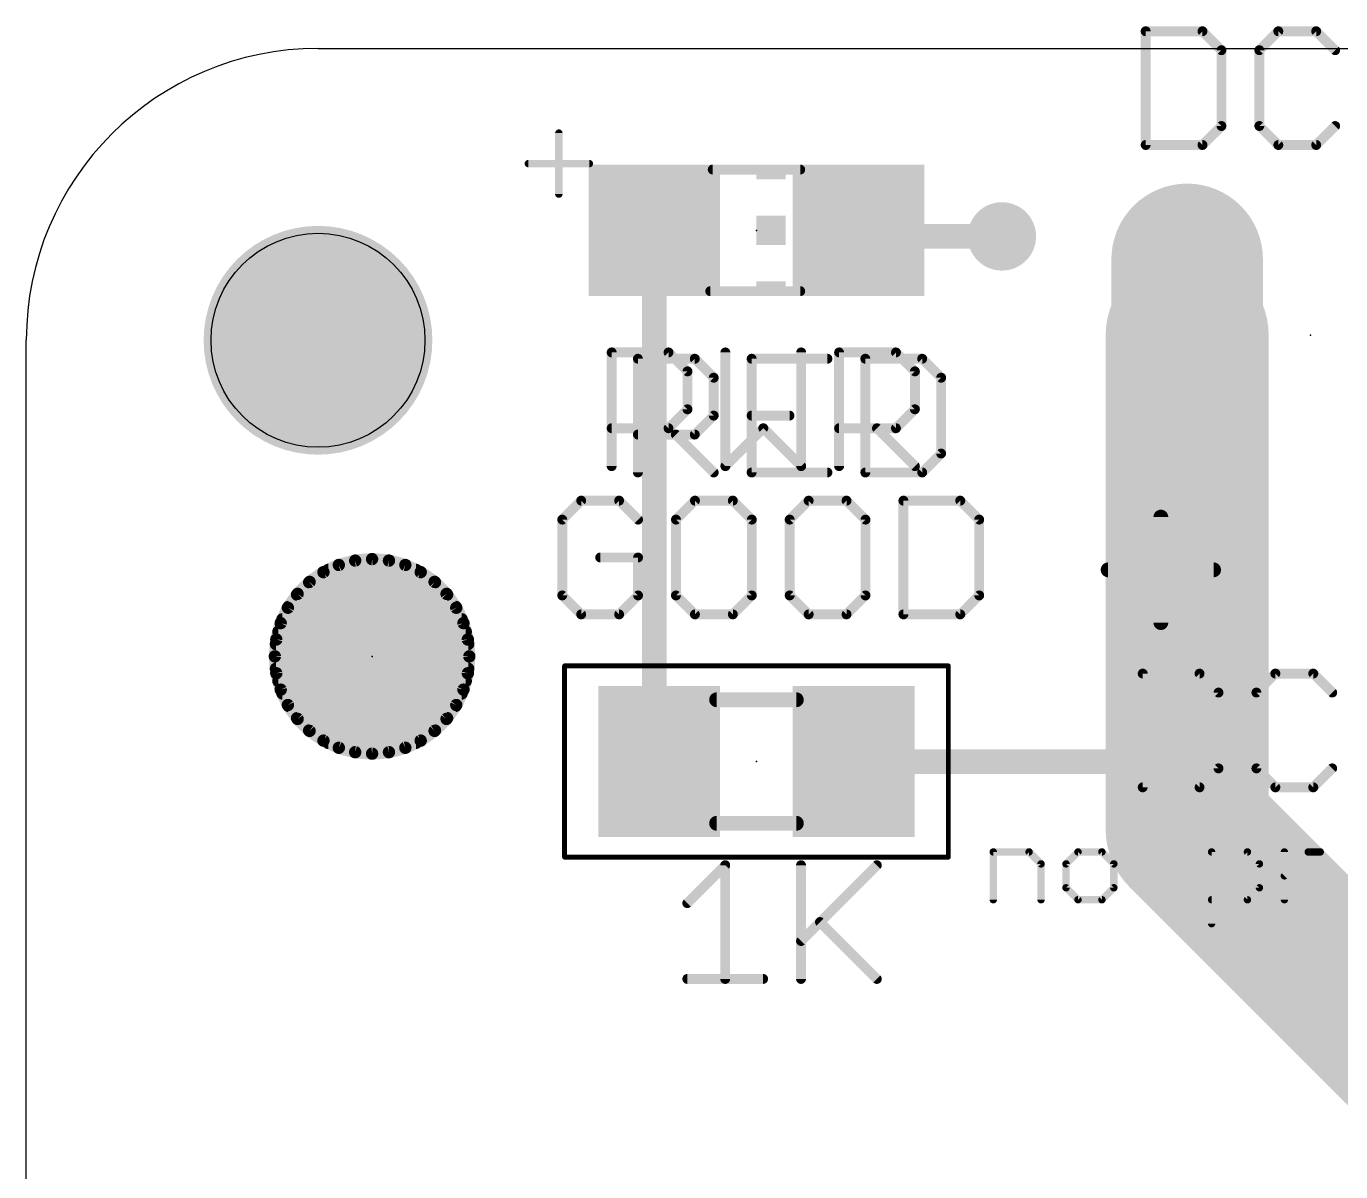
# Model space of a CAD drawing. Extents: x 0 to 46.4, y -16.3 to 38.5.
# Drawn here: x 0 to 13.52, y 26.45 to 38.23 of the extents above; entities that cross this region are included whole.
import ezdxf

# ---------------------------------------------------------------- set-up
doc = ezdxf.new("R2010")
doc.units = 0
for name, color, linetype in [('1', 12, 'CONTINUOUS'), ('17', 110, 'CONTINUOUS'), ('18', 110, 'CONTINUOUS'), ('20', 53, 'CONTINUOUS'), ('21', 40, 'CONTINUOUS'), ('23', 53, 'CONTINUOUS'), ('27', 253, 'CONTINUOUS'), ('29', 253, 'CONTINUOUS'), ('39', 12, 'CONTINUOUS'), ('41', 12, 'CONTINUOUS'), ('51', 253, 'CONTINUOUS')]:
    doc.layers.add(name, color=color, linetype=linetype)

# ---------------------------------------------------------------- blocks, each defined once
blk = doc.blocks.new('RECT')
blk.add_solid([(-0.5, -0.5), (0.5, -0.5), (-0.5, 0.5), (0.5, 0.5)])
blk = doc.blocks.new('LONGP100')
at = {"const_width": 1}
blk.add_lwpolyline([(-0.5, 0), (0.5, 0)], dxfattribs=at)
at = {"const_width": 0.5}
for points in [[(-0.5, 0.25, 1), (-0.5, -0.25)], [(0.5, -0.25, 1), (0.5, 0.25)]]:
    blk.add_lwpolyline(points, format="xyb", dxfattribs=at)
blk = doc.blocks.new('ROUNDP')
at = {"const_width": 0.5}
blk.add_lwpolyline([(0, -0.25, 1), (0, 0.25, 1), (0, -0.25)], format="xyb", dxfattribs=at)
blk = doc.blocks.new('PIE')
at = {"const_width": 0.5}
blk.add_lwpolyline([(0, -0.25, 1), (0, 0.25, 1), (0, -0.25)], format="xyb", dxfattribs=at)
blk = doc.blocks.new('ROUNDV')
at = {"const_width": 0.5}
blk.add_lwpolyline([(0, -0.25, 1), (0, 0.25, 1), (0, -0.25)], format="xyb", dxfattribs=at)

msp = doc.modelspace()

# ---------------------------------------------------------------- linework, layer by layer
at = {"layer": '1'}
for points, const_width in [([(6.459, 30.719), (6.459, 36.13)], 0.254), ([(8.621, 36.068), (8.559, 36.13)], 0.254), ([(10.033, 36.068), (8.621, 36.068)], 0.254), ([(11.938, 30.353), (11.938, 35.052)], 1.6764), ([(11.938, 29.972), (11.938, 30.353)], 1.6764), ([(6.509, 30.669), (6.459, 30.719)], 0.254), ([(11.619, 30.669), (8.509, 30.669)], 0.254), ([(16.8275, 25.0825), (11.938, 29.972)], 1.6764), ([(11.938, 30.353), (11.619, 30.669)], 0.254)]:
    msp.add_lwpolyline(points, dxfattribs=dict(at, const_width=const_width))
for points, const_width in [([(6.5225, 36.13, 1), (6.3955, 36.13)], 0.127), ([(8.6039, 36.1749, 1), (8.5141, 36.0851)], 0.127), ([(8.621, 36.1315, 1), (8.621, 36.0045)], 0.127), ([(8.5761, 36.0231, 1), (8.6659, 36.1129)], 0.127), ([(10.033, 36.0045, 1), (10.033, 36.1315)], 0.127), ([(12.3571, 35.052, 1), (11.5189, 35.052)], 0.8382), ([(12.3571, 30.353, 1), (11.5189, 30.353)], 0.8382), ([(6.5039, 30.7639, 1), (6.4141, 30.6741)], 0.127), ([(6.3955, 30.719, 1), (6.5225, 30.719)], 0.127), ([(6.4641, 30.6241, 1), (6.5539, 30.7139)], 0.127), ([(8.509, 30.7325, 1), (8.509, 30.6055)], 0.127), ([(11.5189, 30.353, 1), (12.3571, 30.353)], 0.8382), ([(12.2343, 30.2683, 1), (11.6417, 29.6757)], 0.8382), ([(11.6637, 30.7141, 1), (11.5743, 30.6239)], 0.127), ([(11.619, 30.6055, 1), (11.619, 30.7325)], 0.127), ([(11.8933, 30.3079, 1), (11.9827, 30.3981)], 0.127), ([(11.5189, 29.972, 1), (12.3571, 29.972)], 0.8382)]:
    msp.add_lwpolyline(points, format="xyb", dxfattribs=dict(at, const_width=const_width))
at = {"layer": '20'}
for p, q in [((3, 38), (42, 38)), ((0, 3), (0, 35))]:
    msp.add_line(p, q, dxfattribs=at)
msp.add_circle((3, 35), 1.1, dxfattribs=at)
msp.add_arc((3, 35), 3, 90, 180, dxfattribs=at)
at = {"layer": '21'}
for points, const_width in [([(5.4766, 36.5026), (5.4766, 37.1297)], 0.0762), ([(5.1631, 36.8161), (5.7901, 36.8161)], 0.0762), ([(6.0198, 33.7058), (6.0198, 34.8752)], 0.1016), ([(6.0198, 34.8752), (6.6045, 34.8752)], 0.1016), ([(6.6045, 34.8752), (6.7994, 34.6803)], 0.1016), ([(7.1892, 34.8752), (7.1892, 33.7058)], 0.1016), ([(7.9688, 33.7058), (7.9688, 34.8752)], 0.1016), ([(8.3586, 33.7058), (8.3586, 34.8752)], 0.1016), ([(8.3586, 34.8752), (8.9433, 34.8752)], 0.1016), ([(8.9433, 34.8752), (9.1382, 34.6803)], 0.1016), ([(6.7994, 34.6803), (6.7994, 34.2905)], 0.1016), ([(9.1382, 34.6803), (9.1382, 34.2905)], 0.1016), ([(6.7994, 34.2905), (6.6045, 34.0956)], 0.1016), ([(9.1382, 34.2905), (8.9433, 34.0956)], 0.1016), ([(6.6045, 34.0956), (6.0198, 34.0956)], 0.1016), ([(7.1892, 33.7058), (7.579, 34.0956)], 0.1016), ([(7.579, 34.0956), (7.9688, 33.7058)], 0.1016), ([(8.9433, 34.0956), (8.3586, 34.0956)], 0.1016), ([(8.7484, 34.0956), (9.1382, 33.7058)], 0.1016), ([(5.7067, 33.3512), (5.5118, 33.1563)], 0.1016), ([(6.0965, 33.3512), (5.7067, 33.3512)], 0.1016), ([(6.2914, 33.1563), (6.0965, 33.3512)], 0.1016), ([(6.8761, 33.3512), (6.6812, 33.1563)], 0.1016), ([(7.2659, 33.3512), (6.8761, 33.3512)], 0.1016), ([(7.4608, 33.1563), (7.2659, 33.3512)], 0.1016), ([(8.0455, 33.3512), (7.8506, 33.1563)], 0.1016), ([(8.4353, 33.3512), (8.0455, 33.3512)], 0.1016), ([(8.6302, 33.1563), (8.4353, 33.3512)], 0.1016), ([(9.02, 33.3512), (9.02, 32.1818)], 0.1016), ([(9.6047, 33.3512), (9.02, 33.3512)], 0.1016), ([(9.7996, 33.1563), (9.6047, 33.3512)], 0.1016), ([(11.6675, 33.182), (11.6675, 32.0974)], 0.1524), ([(5.5118, 33.1563), (5.5118, 32.3767)], 0.1016), ([(6.6812, 33.1563), (6.6812, 32.3767)], 0.1016), ([(7.4608, 32.3767), (7.4608, 33.1563)], 0.1016), ([(7.8506, 33.1563), (7.8506, 32.3767)], 0.1016), ([(8.6302, 32.3767), (8.6302, 33.1563)], 0.1016), ([(9.7996, 32.3767), (9.7996, 33.1563)], 0.1016), ([(6.2914, 32.7665), (5.9016, 32.7665)], 0.1016), ([(6.2914, 32.3767), (6.2914, 32.7665)], 0.1016), ([(11.1252, 32.6397), (12.2099, 32.6397)], 0.1524), ([(5.5118, 32.3767), (5.7067, 32.1818)], 0.1016), ([(6.0965, 32.1818), (6.2914, 32.3767)], 0.1016), ([(6.6812, 32.3767), (6.8761, 32.1818)], 0.1016), ([(7.2659, 32.1818), (7.4608, 32.3767)], 0.1016), ([(7.8506, 32.3767), (8.0455, 32.1818)], 0.1016), ([(8.4353, 32.1818), (8.6302, 32.3767)], 0.1016), ([(9.6047, 32.1818), (9.7996, 32.3767)], 0.1016), ([(5.7067, 32.1818), (6.0965, 32.1818)], 0.1016), ([(6.8761, 32.1818), (7.2659, 32.1818)], 0.1016), ([(8.0455, 32.1818), (8.4353, 32.1818)], 0.1016), ([(9.02, 32.1818), (9.6047, 32.1818)], 0.1016), ([(11.4808, 31.5732), (11.4808, 30.4038)], 0.1016), ([(12.0655, 31.5732), (11.4808, 31.5732)], 0.1016), ([(12.2604, 31.3783), (12.0655, 31.5732)], 0.1016), ([(12.8451, 31.5732), (12.6502, 31.3783)], 0.1016), ([(13.2349, 31.5732), (12.8451, 31.5732)], 0.1016), ([(13.4298, 31.3783), (13.2349, 31.5732)], 0.1016), ([(12.2604, 30.5987), (12.2604, 31.3783)], 0.1016), ([(12.6502, 31.3783), (12.6502, 30.5987)], 0.1016), ([(12.0655, 30.4038), (12.2604, 30.5987)], 0.1016), ([(12.6502, 30.5987), (12.8451, 30.4038)], 0.1016), ([(13.2349, 30.4038), (13.4298, 30.5987)], 0.1016), ([(11.4808, 30.4038), (12.0655, 30.4038)], 0.1016), ([(12.8451, 30.4038), (13.2349, 30.4038)], 0.1016), ([(9.9441, 29.2481), (9.9441, 29.7396)], 0.0762), ([(9.9441, 29.7396), (10.3127, 29.7396)], 0.0762), ([(10.3127, 29.7396), (10.4356, 29.6167)], 0.0762), ([(10.8154, 29.7396), (10.6925, 29.6167)], 0.0762), ([(11.0611, 29.7396), (10.8154, 29.7396)], 0.0762), ([(11.184, 29.6167), (11.0611, 29.7396)], 0.0762), ([(12.1893, 29.0024), (12.1893, 29.7396)], 0.0762), ([(12.1893, 29.7396), (12.558, 29.7396)], 0.0762), ([(12.558, 29.7396), (12.6808, 29.6167)], 0.0762), ([(12.9378, 29.2481), (12.9378, 29.7396)], 0.0762), ([(12.9378, 29.4938), (13.1835, 29.7396)], 0.0762), ([(13.1835, 29.7396), (13.3064, 29.7396)], 0.0762), ([(10.4356, 29.6167), (10.4356, 29.2481)], 0.0762), ([(10.6925, 29.6167), (10.6925, 29.371)], 0.0762), ([(11.184, 29.371), (11.184, 29.6167)], 0.0762), ([(12.6808, 29.6167), (12.6808, 29.371)], 0.0762), ([(10.6925, 29.371), (10.8154, 29.2481)], 0.0762), ([(11.0611, 29.2481), (11.184, 29.371)], 0.0762), ([(12.6808, 29.371), (12.558, 29.2481)], 0.0762), ([(10.8154, 29.2481), (11.0611, 29.2481)], 0.0762), ([(12.558, 29.2481), (12.1893, 29.2481)], 0.0762)]:
    msp.add_lwpolyline(points, dxfattribs=dict(at, const_width=const_width))
for points, const_width in [([(5.4957, 37.1297, 1), (5.4576, 37.1297)], 0.0381), ([(5.1631, 36.8352, 1), (5.1631, 36.7971)], 0.0381), ([(5.7901, 36.7971, 1), (5.7901, 36.8352)], 0.0381), ([(5.4576, 36.5026, 1), (5.4957, 36.5026)], 0.0381), ([(6.0452, 34.8752, 1), (5.9944, 34.8752)], 0.0508), ([(6.0198, 34.9006, 1), (6.0198, 34.8498)], 0.0508), ([(6.6225, 34.8932, 1), (6.5865, 34.8572)], 0.0508), ([(6.6045, 34.8498, 1), (6.6045, 34.9006)], 0.0508), ([(7.2146, 34.8752, 1), (7.1638, 34.8752)], 0.0508), ([(7.9942, 34.8752, 1), (7.9434, 34.8752)], 0.0508), ([(8.384, 34.8752, 1), (8.3332, 34.8752)], 0.0508), ([(8.3586, 34.9006, 1), (8.3586, 34.8498)], 0.0508), ([(8.9613, 34.8932, 1), (8.9253, 34.8572)], 0.0508), ([(8.9433, 34.8498, 1), (8.9433, 34.9006)], 0.0508), ([(6.8248, 34.6803, 1), (6.774, 34.6803)], 0.0508), ([(6.7814, 34.6623, 1), (6.8174, 34.6983)], 0.0508), ([(9.1636, 34.6803, 1), (9.1128, 34.6803)], 0.0508), ([(9.1202, 34.6623, 1), (9.1562, 34.6983)], 0.0508), ([(6.8174, 34.2725, 1), (6.7814, 34.3085)], 0.0508), ([(9.1562, 34.2725, 1), (9.1202, 34.3085)], 0.0508), ([(6.774, 34.2905, 1), (6.8248, 34.2905)], 0.0508), ([(9.1128, 34.2905, 1), (9.1636, 34.2905)], 0.0508), ([(6.0198, 34.121, 1), (6.0198, 34.0702)], 0.0508), ([(6.5865, 34.1136, 1), (6.6225, 34.0776)], 0.0508), ([(6.6045, 34.0702, 1), (6.6045, 34.121)], 0.0508), ([(7.597, 34.1136, 1), (7.561, 34.0776)], 0.0508), ([(7.597, 34.0776, 1), (7.561, 34.1136)], 0.0508), ([(8.3586, 34.121, 1), (8.3586, 34.0702)], 0.0508), ([(8.7664, 34.1136, 1), (8.7304, 34.0776)], 0.0508), ([(8.9253, 34.1136, 1), (8.9613, 34.0776)], 0.0508), ([(8.9433, 34.0702, 1), (8.9433, 34.121)], 0.0508), ([(5.9944, 33.7058, 1), (6.0452, 33.7058)], 0.0508), ([(7.1712, 33.7238, 1), (7.2072, 33.6878)], 0.0508), ([(7.1638, 33.7058, 1), (7.2146, 33.7058)], 0.0508), ([(7.9434, 33.7058, 1), (7.9942, 33.7058)], 0.0508), ([(7.9508, 33.6878, 1), (7.9868, 33.7238)], 0.0508), ([(8.3332, 33.7058, 1), (8.384, 33.7058)], 0.0508), ([(9.1202, 33.6878, 1), (9.1562, 33.7238)], 0.0508), ([(5.7067, 33.3766, 1), (5.7067, 33.3258)], 0.0508), ([(5.7247, 33.3332, 1), (5.6887, 33.3692)], 0.0508), ([(6.1145, 33.3692, 1), (6.0785, 33.3332)], 0.0508), ([(6.0965, 33.3258, 1), (6.0965, 33.3766)], 0.0508), ([(6.8761, 33.3766, 1), (6.8761, 33.3258)], 0.0508), ([(6.8941, 33.3332, 1), (6.8581, 33.3692)], 0.0508), ([(7.2839, 33.3692, 1), (7.2479, 33.3332)], 0.0508), ([(7.2659, 33.3258, 1), (7.2659, 33.3766)], 0.0508), ([(8.0455, 33.3766, 1), (8.0455, 33.3258)], 0.0508), ([(8.0635, 33.3332, 1), (8.0275, 33.3692)], 0.0508), ([(8.4533, 33.3692, 1), (8.4173, 33.3332)], 0.0508), ([(8.4353, 33.3258, 1), (8.4353, 33.3766)], 0.0508), ([(9.0454, 33.3512, 1), (8.9946, 33.3512)], 0.0508), ([(9.02, 33.3766, 1), (9.02, 33.3258)], 0.0508), ([(9.6226, 33.3692, 1), (9.5867, 33.3332)], 0.0508), ([(9.6047, 33.3258, 1), (9.6047, 33.3766)], 0.0508), ([(11.7056, 33.182, 1), (11.6294, 33.182)], 0.0762), ([(5.4938, 33.1743, 1), (5.5298, 33.1383)], 0.0508), ([(5.5372, 33.1563, 1), (5.4864, 33.1563)], 0.0508), ([(6.2734, 33.1383, 1), (6.3094, 33.1743)], 0.0508), ([(6.6632, 33.1743, 1), (6.6992, 33.1383)], 0.0508), ([(6.7066, 33.1563, 1), (6.6558, 33.1563)], 0.0508), ([(7.4862, 33.1563, 1), (7.4354, 33.1563)], 0.0508), ([(7.4428, 33.1383, 1), (7.4788, 33.1743)], 0.0508), ([(7.8326, 33.1743, 1), (7.8686, 33.1383)], 0.0508), ([(7.876, 33.1563, 1), (7.8252, 33.1563)], 0.0508), ([(8.6556, 33.1563, 1), (8.6048, 33.1563)], 0.0508), ([(8.6122, 33.1383, 1), (8.6482, 33.1743)], 0.0508), ([(9.825, 33.1563, 1), (9.7742, 33.1563)], 0.0508), ([(9.7816, 33.1383, 1), (9.8175, 33.1743)], 0.0508), ([(5.9016, 32.7919, 1), (5.9016, 32.7411)], 0.0508), ([(6.3168, 32.7665, 1), (6.266, 32.7665)], 0.0508), ([(6.2914, 32.7411, 1), (6.2914, 32.7919)], 0.0508), ([(11.1252, 32.6778, 1), (11.1252, 32.6016)], 0.0762), ([(12.2099, 32.6016, 1), (12.2099, 32.6778)], 0.0762), ([(5.5298, 32.3947, 1), (5.4938, 32.3587)], 0.0508), ([(5.4864, 32.3767, 1), (5.5372, 32.3767)], 0.0508), ([(6.266, 32.3767, 1), (6.3168, 32.3767)], 0.0508), ([(6.3094, 32.3587, 1), (6.2734, 32.3947)], 0.0508), ([(6.6992, 32.3947, 1), (6.6632, 32.3587)], 0.0508), ([(6.6558, 32.3767, 1), (6.7066, 32.3767)], 0.0508), ([(7.4354, 32.3767, 1), (7.4862, 32.3767)], 0.0508), ([(7.4788, 32.3587, 1), (7.4428, 32.3947)], 0.0508), ([(7.8686, 32.3947, 1), (7.8326, 32.3587)], 0.0508), ([(7.8252, 32.3767, 1), (7.876, 32.3767)], 0.0508), ([(8.6048, 32.3767, 1), (8.6556, 32.3767)], 0.0508), ([(8.6482, 32.3587, 1), (8.6122, 32.3947)], 0.0508), ([(9.7742, 32.3767, 1), (9.825, 32.3767)], 0.0508), ([(9.8175, 32.3587, 1), (9.7816, 32.3947)], 0.0508), ([(5.7067, 32.2072, 1), (5.7067, 32.1564)], 0.0508), ([(5.6887, 32.1638, 1), (5.7247, 32.1998)], 0.0508), ([(6.0785, 32.1998, 1), (6.1145, 32.1638)], 0.0508), ([(6.0965, 32.1564, 1), (6.0965, 32.2072)], 0.0508), ([(6.8761, 32.2072, 1), (6.8761, 32.1564)], 0.0508), ([(6.8581, 32.1638, 1), (6.8941, 32.1998)], 0.0508), ([(7.2479, 32.1998, 1), (7.2839, 32.1638)], 0.0508), ([(7.2659, 32.1564, 1), (7.2659, 32.2072)], 0.0508), ([(8.0455, 32.2072, 1), (8.0455, 32.1564)], 0.0508), ([(8.0275, 32.1638, 1), (8.0635, 32.1998)], 0.0508), ([(8.4173, 32.1998, 1), (8.4533, 32.1638)], 0.0508), ([(8.4353, 32.1564, 1), (8.4353, 32.2072)], 0.0508), ([(9.02, 32.2072, 1), (9.02, 32.1564)], 0.0508), ([(8.9946, 32.1818, 1), (9.0454, 32.1818)], 0.0508), ([(9.5867, 32.1998, 1), (9.6226, 32.1638)], 0.0508), ([(9.6047, 32.1564, 1), (9.6047, 32.2072)], 0.0508), ([(11.6294, 32.0974, 1), (11.7056, 32.0974)], 0.0762), ([(11.5062, 31.5732, 1), (11.4554, 31.5732)], 0.0508), ([(11.4808, 31.5986, 1), (11.4808, 31.5478)], 0.0508), ([(12.0835, 31.5912, 1), (12.0475, 31.5552)], 0.0508), ([(12.0655, 31.5478, 1), (12.0655, 31.5986)], 0.0508), ([(12.8451, 31.5986, 1), (12.8451, 31.5478)], 0.0508), ([(12.8631, 31.5552, 1), (12.8271, 31.5912)], 0.0508), ([(13.2529, 31.5912, 1), (13.2169, 31.5552)], 0.0508), ([(13.2349, 31.5478, 1), (13.2349, 31.5986)], 0.0508), ([(12.2858, 31.3783, 1), (12.235, 31.3783)], 0.0508), ([(12.2424, 31.3603, 1), (12.2784, 31.3963)], 0.0508), ([(12.6322, 31.3963, 1), (12.6682, 31.3603)], 0.0508), ([(12.6756, 31.3783, 1), (12.6248, 31.3783)], 0.0508), ([(13.4118, 31.3603, 1), (13.4478, 31.3963)], 0.0508), ([(12.235, 30.5987, 1), (12.2858, 30.5987)], 0.0508), ([(12.2784, 30.5807, 1), (12.2424, 30.6167)], 0.0508), ([(12.6682, 30.6167, 1), (12.6322, 30.5807)], 0.0508), ([(12.6248, 30.5987, 1), (12.6756, 30.5987)], 0.0508), ([(13.4478, 30.5807, 1), (13.4118, 30.6167)], 0.0508), ([(11.4808, 30.4292, 1), (11.4808, 30.3784)], 0.0508), ([(11.4554, 30.4038, 1), (11.5062, 30.4038)], 0.0508), ([(12.0475, 30.4218, 1), (12.0835, 30.3858)], 0.0508), ([(12.0655, 30.3784, 1), (12.0655, 30.4292)], 0.0508), ([(12.8451, 30.4292, 1), (12.8451, 30.3784)], 0.0508), ([(12.8271, 30.3858, 1), (12.8631, 30.4218)], 0.0508), ([(13.2169, 30.4218, 1), (13.2529, 30.3858)], 0.0508), ([(13.2349, 30.3784, 1), (13.2349, 30.4292)], 0.0508), ([(9.9441, 29.7586, 1), (9.9441, 29.7205)], 0.0381), ([(9.9632, 29.7396, 1), (9.9251, 29.7396)], 0.0381), ([(10.3262, 29.7531, 1), (10.2992, 29.7261)], 0.0381), ([(10.3127, 29.7205, 1), (10.3127, 29.7586)], 0.0381), ([(10.8154, 29.7586, 1), (10.8154, 29.7205)], 0.0381), ([(10.8289, 29.7261, 1), (10.8019, 29.7531)], 0.0381), ([(11.0746, 29.7531, 1), (11.0477, 29.7261)], 0.0381), ([(11.0611, 29.7205, 1), (11.0611, 29.7586)], 0.0381), ([(12.2084, 29.7396, 1), (12.1703, 29.7396)], 0.0381), ([(12.1893, 29.7586, 1), (12.1893, 29.7205)], 0.0381), ([(12.5714, 29.7531, 1), (12.5445, 29.7261)], 0.0381), ([(12.558, 29.7205, 1), (12.558, 29.7586)], 0.0381), ([(12.9568, 29.7396, 1), (12.9187, 29.7396)], 0.0381), ([(13.1835, 29.7586, 1), (13.1835, 29.7205)], 0.0381), ([(13.197, 29.7261, 1), (13.17, 29.7531)], 0.0381), ([(13.3064, 29.7205, 1), (13.3064, 29.7586)], 0.0381), ([(10.4546, 29.6167, 1), (10.4165, 29.6167)], 0.0381), ([(10.4221, 29.6032, 1), (10.4491, 29.6302)], 0.0381), ([(10.679, 29.6302, 1), (10.706, 29.6032)], 0.0381), ([(10.7116, 29.6167, 1), (10.6735, 29.6167)], 0.0381), ([(11.2031, 29.6167, 1), (11.165, 29.6167)], 0.0381), ([(11.1705, 29.6032, 1), (11.1975, 29.6302)], 0.0381), ([(12.6999, 29.6167, 1), (12.6618, 29.6167)], 0.0381), ([(12.6674, 29.6032, 1), (12.6943, 29.6302)], 0.0381), ([(12.9243, 29.5073, 1), (12.9512, 29.4804)], 0.0381), ([(10.706, 29.3844, 1), (10.679, 29.3575)], 0.0381), ([(10.6735, 29.371, 1), (10.7116, 29.371)], 0.0381), ([(11.165, 29.371, 1), (11.2031, 29.371)], 0.0381), ([(11.1975, 29.3575, 1), (11.1705, 29.3844)], 0.0381), ([(12.6618, 29.371, 1), (12.6999, 29.371)], 0.0381), ([(12.6943, 29.3575, 1), (12.6674, 29.3844)], 0.0381), ([(9.9251, 29.2481, 1), (9.9632, 29.2481)], 0.0381), ([(10.4165, 29.2481, 1), (10.4546, 29.2481)], 0.0381), ([(10.8154, 29.2672, 1), (10.8154, 29.2291)], 0.0381), ([(10.8019, 29.2346, 1), (10.8289, 29.2616)], 0.0381), ([(11.0477, 29.2616, 1), (11.0746, 29.2346)], 0.0381), ([(11.0611, 29.2291, 1), (11.0611, 29.2672)], 0.0381), ([(12.1893, 29.2672, 1), (12.1893, 29.2291)], 0.0381), ([(12.5445, 29.2616, 1), (12.5714, 29.2346)], 0.0381), ([(12.558, 29.2291, 1), (12.558, 29.2672)], 0.0381), ([(12.9187, 29.2481, 1), (12.9568, 29.2481)], 0.0381), ([(12.1703, 29.0024, 1), (12.2084, 29.0024)], 0.0381)]:
    msp.add_lwpolyline(points, format="xyb", dxfattribs=dict(at, const_width=const_width))
at = {"layer": '23'}
for p in [(7.509, 36.13), (13.208, 35.052), (3.556, 31.75), (7.509, 30.669)]:
    msp.add_point(p, dxfattribs=at)
at = {"layer": '27', "const_width": 0.1016}
for points in [[(11.511, 38.1772), (11.511, 37.0078)], [(12.0957, 38.1772), (11.511, 38.1772)], [(12.2906, 37.9823), (12.0957, 38.1772)], [(12.8753, 38.1772), (12.6804, 37.9823)], [(13.2651, 38.1772), (12.8753, 38.1772)], [(13.46, 37.9823), (13.2651, 38.1772)], [(12.2906, 37.2027), (12.2906, 37.9823)], [(12.6804, 37.9823), (12.6804, 37.2027)], [(12.0957, 37.0078), (12.2906, 37.2027)], [(12.6804, 37.2027), (12.8753, 37.0078)], [(13.2651, 37.0078), (13.46, 37.2027)], [(11.511, 37.0078), (12.0957, 37.0078)], [(12.8753, 37.0078), (13.2651, 37.0078)], [(6.2898, 33.6408), (6.2898, 34.8102)], [(6.2898, 34.8102), (6.8745, 34.8102)], [(6.8745, 34.8102), (7.0694, 34.6153)], [(8.2388, 34.8102), (7.4592, 34.8102)], [(7.4592, 34.8102), (7.4592, 33.6408)], [(8.6286, 34.8102), (8.6286, 33.6408)], [(9.2133, 34.8102), (8.6286, 34.8102)], [(9.4082, 34.6153), (9.2133, 34.8102)], [(7.0694, 34.6153), (7.0694, 34.2255)], [(9.4082, 33.8357), (9.4082, 34.6153)], [(7.0694, 34.2255), (6.8745, 34.0306)], [(7.4592, 34.2255), (7.849, 34.2255)], [(6.8745, 34.0306), (6.2898, 34.0306)], [(6.6796, 34.0306), (7.0694, 33.6408)], [(9.2133, 33.6408), (9.4082, 33.8357)], [(7.4592, 33.6408), (8.2388, 33.6408)], [(8.6286, 33.6408), (9.2133, 33.6408)], [(6.7978, 29.2134), (7.1876, 29.6032)], [(7.1876, 29.6032), (7.1876, 28.4338)], [(7.9672, 29.6032), (7.9672, 28.4338)], [(7.9672, 28.8236), (8.7468, 29.6032)], [(8.1621, 29.0185), (8.7468, 28.4338)], [(6.7978, 28.4338), (7.5774, 28.4338)]]:
    msp.add_lwpolyline(points, dxfattribs=at)
at = {"layer": '27', "const_width": 0.0508}
for points in [[(11.5364, 38.1772, 1), (11.4856, 38.1772)], [(11.511, 38.2026, 1), (11.511, 38.1518)], [(12.1137, 38.1952, 1), (12.0777, 38.1592)], [(12.0957, 38.1518, 1), (12.0957, 38.2026)], [(12.8753, 38.2026, 1), (12.8753, 38.1518)], [(12.8933, 38.1592, 1), (12.8573, 38.1952)], [(13.2831, 38.1952, 1), (13.2471, 38.1592)], [(13.2651, 38.1518, 1), (13.2651, 38.2026)], [(12.316, 37.9823, 1), (12.2652, 37.9823)], [(12.2726, 37.9643, 1), (12.3086, 38.0003)], [(12.6624, 38.0003, 1), (12.6984, 37.9643)], [(12.7058, 37.9823, 1), (12.655, 37.9823)], [(13.442, 37.9643, 1), (13.478, 38.0003)], [(12.2652, 37.2027, 1), (12.316, 37.2027)], [(12.3086, 37.1847, 1), (12.2726, 37.2207)], [(12.6984, 37.2207, 1), (12.6624, 37.1847)], [(12.655, 37.2027, 1), (12.7058, 37.2027)], [(13.478, 37.1847, 1), (13.442, 37.2207)], [(11.511, 37.0332, 1), (11.511, 36.9824)], [(12.0777, 37.0258, 1), (12.1137, 36.9898)], [(12.0957, 36.9824, 1), (12.0957, 37.0332)], [(12.8753, 37.0332, 1), (12.8753, 36.9824)], [(12.8573, 36.9898, 1), (12.8933, 37.0258)], [(13.2471, 37.0258, 1), (13.2831, 36.9898)], [(13.2651, 36.9824, 1), (13.2651, 37.0332)], [(11.4856, 37.0078, 1), (11.5364, 37.0078)], [(6.3152, 34.8102, 1), (6.2644, 34.8102)], [(6.2898, 34.8356, 1), (6.2898, 34.7848)], [(6.8925, 34.8282, 1), (6.8565, 34.7922)], [(6.8745, 34.7848, 1), (6.8745, 34.8356)], [(7.4592, 34.8356, 1), (7.4592, 34.7848)], [(7.4846, 34.8102, 1), (7.4338, 34.8102)], [(8.2388, 34.7848, 1), (8.2388, 34.8356)], [(8.654, 34.8102, 1), (8.6032, 34.8102)], [(8.6286, 34.8356, 1), (8.6286, 34.7848)], [(9.2313, 34.8282, 1), (9.1953, 34.7922)], [(9.2133, 34.7848, 1), (9.2133, 34.8356)], [(7.0948, 34.6153, 1), (7.044, 34.6153)], [(7.0514, 34.5973, 1), (7.0874, 34.6333)], [(9.4336, 34.6153, 1), (9.3828, 34.6153)], [(9.3902, 34.5973, 1), (9.4262, 34.6333)], [(7.044, 34.2255, 1), (7.0948, 34.2255)], [(7.0874, 34.2075, 1), (7.0514, 34.2435)], [(7.4592, 34.2509, 1), (7.4592, 34.2001)], [(7.849, 34.2001, 1), (7.849, 34.2509)], [(6.2898, 34.056, 1), (6.2898, 34.0052)], [(6.6976, 34.0486, 1), (6.6616, 34.0126)], [(6.8565, 34.0486, 1), (6.8925, 34.0126)], [(6.8745, 34.0052, 1), (6.8745, 34.056)], [(9.3828, 33.8357, 1), (9.4336, 33.8357)], [(9.4262, 33.8177, 1), (9.3902, 33.8537)], [(6.2644, 33.6408, 1), (6.3152, 33.6408)], [(7.0514, 33.6228, 1), (7.0874, 33.6588)], [(7.4592, 33.6662, 1), (7.4592, 33.6154)], [(7.4338, 33.6408, 1), (7.4846, 33.6408)], [(8.2388, 33.6154, 1), (8.2388, 33.6662)], [(8.6286, 33.6662, 1), (8.6286, 33.6154)], [(8.6032, 33.6408, 1), (8.654, 33.6408)], [(9.1953, 33.6588, 1), (9.2313, 33.6228)], [(9.2133, 33.6154, 1), (9.2133, 33.6662)], [(7.213, 29.6032, 1), (7.1622, 29.6032)], [(7.2056, 29.5852, 1), (7.1696, 29.6212)], [(7.9926, 29.6032, 1), (7.9418, 29.6032)], [(8.7648, 29.5852, 1), (8.7288, 29.6212)], [(6.7798, 29.2314, 1), (6.8158, 29.1954)], [(8.1801, 29.0365, 1), (8.1441, 29.0005)], [(7.9492, 28.8416, 1), (7.9852, 28.8056)], [(6.7978, 28.4592, 1), (6.7978, 28.4084)], [(7.1622, 28.4338, 1), (7.213, 28.4338)], [(7.5774, 28.4084, 1), (7.5774, 28.4592)], [(7.9418, 28.4338, 1), (7.9926, 28.4338)], [(8.7288, 28.4158, 1), (8.7648, 28.4518)]]:
    msp.add_lwpolyline(points, format="xyb", dxfattribs=at)
at = {"layer": '29'}
for points, const_width in [([(3, 34.4119, 1), (3, 35.5881, 1), (3, 34.4119)], 1.1762), ([(3.2058, 32.7204, 1), (3.2222, 32.659)], 0.0635), ([(3.2274, 32.6609, 1), (3.2006, 32.7185)], 0.0635), ([(3.3796, 32.7664, 1), (3.3851, 32.7032)], 0.0635), ([(3.3906, 32.7041, 1), (3.3741, 32.7655)], 0.0635), ([(3.5588, 32.7816, 1), (3.5532, 32.7184)], 0.0635), ([(3.5588, 32.7184, 1), (3.5532, 32.7816)], 0.0635), ([(3.7379, 32.7655, 1), (3.7214, 32.7041)], 0.0635), ([(3.7269, 32.7032, 1), (3.7324, 32.7664)], 0.0635), ([(3.9114, 32.7185, 1), (3.8846, 32.6609)], 0.0635), ([(3.8898, 32.659, 1), (3.9062, 32.7204)], 0.0635), ([(2.9357, 32.4936, 1), (2.8908, 32.5385)], 0.0635), ([(3.0426, 32.6448, 1), (3.0694, 32.5872)], 0.0635), ([(3.0742, 32.59, 1), (3.0378, 32.642)], 0.0635), ([(3.1053, 32.6708, 1), (3.1053, 32.6073)], 0.0635), ([(4.0067, 32.6073, 1), (4.0067, 32.6708)], 0.0635), ([(4.0742, 32.642, 1), (4.0378, 32.59)], 0.0635), ([(4.0426, 32.5872, 1), (4.0694, 32.6448)], 0.0635), ([(4.2212, 32.5385, 1), (4.1763, 32.4936)], 0.0635), ([(2.7845, 32.4168, 1), (2.7845, 32.3532)], 0.0635), ([(2.7675, 32.4152, 1), (2.8124, 32.3703)], 0.0635), ([(2.816, 32.3746, 1), (2.7639, 32.411)], 0.0635), ([(2.9092, 32.5438, 1), (2.9092, 32.4802)], 0.0635), ([(2.895, 32.5421, 1), (2.9314, 32.49)], 0.0635), ([(4.1806, 32.49, 1), (4.217, 32.5421)], 0.0635), ([(4.2028, 32.4802, 1), (4.2028, 32.5438)], 0.0635), ([(4.3481, 32.411, 1), (4.296, 32.3746)], 0.0635), ([(4.2996, 32.3703, 1), (4.3445, 32.4152)], 0.0635), ([(4.3275, 32.3532, 1), (4.3275, 32.4168)], 0.0635), ([(2.7188, 32.2366, 1), (2.6612, 32.2634)], 0.0635), ([(2.6956, 32.2898, 1), (2.6956, 32.2263)], 0.0635), ([(4.4508, 32.2634, 1), (4.3932, 32.2366)], 0.0635), ([(4.4164, 32.2263, 1), (4.4164, 32.2898)], 0.0635), ([(2.6345, 32.1628, 1), (2.6345, 32.0992)], 0.0635), ([(2.664, 32.2682, 1), (2.716, 32.2318)], 0.0635), ([(4.396, 32.2318, 1), (4.448, 32.2682)], 0.0635), ([(4.4775, 32.0992, 1), (4.4775, 32.1628)], 0.0635), ([(2.5927, 32.0358, 1), (2.5927, 31.9723)], 0.0635), ([(2.5875, 32.1054, 1), (2.6451, 32.0786)], 0.0635), ([(2.647, 32.0838, 1), (2.5856, 32.1002)], 0.0635), ([(4.5264, 32.1002, 1), (4.465, 32.0838)], 0.0635), ([(4.4669, 32.0786, 1), (4.5245, 32.1054)], 0.0635), ([(4.5193, 31.9723, 1), (4.5193, 32.0358)], 0.0635), ([(2.5671, 31.9088, 1), (2.5671, 31.8453)], 0.0635), ([(2.5405, 31.9319, 1), (2.6019, 31.9154)], 0.0635), ([(2.6028, 31.9209, 1), (2.5396, 31.9264)], 0.0635), ([(4.5724, 31.9264, 1), (4.5092, 31.9209)], 0.0635), ([(4.5101, 31.9154, 1), (4.5715, 31.9319)], 0.0635), ([(4.5449, 31.8453, 1), (4.5449, 31.9088)], 0.0635), ([(2.5876, 31.7528, 1), (2.5244, 31.7472)], 0.0635), ([(2.556, 31.7817, 1), (2.556, 31.7183)], 0.0635), ([(2.5244, 31.7528, 1), (2.5876, 31.7472)], 0.0635), ([(4.5876, 31.7472, 1), (4.5244, 31.7528)], 0.0635), ([(4.5244, 31.7472, 1), (4.5876, 31.7528)], 0.0635), ([(4.556, 31.7183, 1), (4.556, 31.7817)], 0.0635), ([(2.5671, 31.6547, 1), (2.5671, 31.5913)], 0.0635), ([(2.6019, 31.5846, 1), (2.5405, 31.5681)], 0.0635), ([(4.5715, 31.5681, 1), (4.5101, 31.5846)], 0.0635), ([(4.5449, 31.5913, 1), (4.5449, 31.6547)], 0.0635), ([(2.5396, 31.5736, 1), (2.6028, 31.5791)], 0.0635), ([(2.5927, 31.5278, 1), (2.5927, 31.4643)], 0.0635), ([(4.5092, 31.5791, 1), (4.5724, 31.5736)], 0.0635), ([(4.5193, 31.4643, 1), (4.5193, 31.5278)], 0.0635), ([(2.6451, 31.4214, 1), (2.5875, 31.3946)], 0.0635), ([(2.5856, 31.3998, 1), (2.647, 31.4162)], 0.0635), ([(2.6345, 31.4007, 1), (2.6345, 31.3373)], 0.0635), ([(4.465, 31.4162, 1), (4.5264, 31.3998)], 0.0635), ([(4.5245, 31.3946, 1), (4.4669, 31.4214)], 0.0635), ([(4.4775, 31.3373, 1), (4.4775, 31.4007)], 0.0635), ([(2.716, 31.2682, 1), (2.664, 31.2318)], 0.0635), ([(2.6612, 31.2366, 1), (2.7188, 31.2634)], 0.0635), ([(2.6956, 31.2737, 1), (2.6956, 31.2103)], 0.0635), ([(4.3932, 31.2634, 1), (4.4508, 31.2366)], 0.0635), ([(4.448, 31.2318, 1), (4.396, 31.2682)], 0.0635), ([(4.4164, 31.2103, 1), (4.4164, 31.2737)], 0.0635), ([(2.7845, 31.1468, 1), (2.7845, 31.0833)], 0.0635), ([(2.8124, 31.1297, 1), (2.7675, 31.0848)], 0.0635), ([(2.7639, 31.089, 1), (2.816, 31.1254)], 0.0635), ([(4.296, 31.1254, 1), (4.3481, 31.089)], 0.0635), ([(4.3445, 31.0848, 1), (4.2996, 31.1297)], 0.0635), ([(4.3275, 31.0833, 1), (4.3275, 31.1468)], 0.0635), ([(2.9092, 31.0198, 1), (2.9092, 30.9563)], 0.0635), ([(2.9314, 31.01, 1), (2.895, 30.9579)], 0.0635), ([(2.8908, 30.9615, 1), (2.9357, 31.0064)], 0.0635), ([(4.1763, 31.0064, 1), (4.2212, 30.9615)], 0.0635), ([(4.217, 30.9579, 1), (4.1806, 31.01)], 0.0635), ([(4.2028, 30.9563, 1), (4.2028, 31.0198)], 0.0635), ([(3.0694, 30.9128, 1), (3.0426, 30.8552)], 0.0635), ([(3.0378, 30.858, 1), (3.0742, 30.91)], 0.0635), ([(3.1053, 30.8927, 1), (3.1053, 30.8293)], 0.0635), ([(3.2222, 30.841, 1), (3.2058, 30.7796)], 0.0635), ([(3.2006, 30.7815, 1), (3.2274, 30.8391)], 0.0635), ([(3.3851, 30.7968, 1), (3.3796, 30.7336)], 0.0635), ([(3.3741, 30.7345, 1), (3.3906, 30.7959)], 0.0635), ([(3.7214, 30.7959, 1), (3.7379, 30.7345)], 0.0635), ([(3.7324, 30.7336, 1), (3.7269, 30.7968)], 0.0635), ([(3.8846, 30.8391, 1), (3.9114, 30.7815)], 0.0635), ([(3.9062, 30.7796, 1), (3.8898, 30.841)], 0.0635), ([(4.0067, 30.8293, 1), (4.0067, 30.8927)], 0.0635), ([(4.0378, 30.91, 1), (4.0742, 30.858)], 0.0635), ([(4.0694, 30.8552, 1), (4.0426, 30.9128)], 0.0635), ([(3.5532, 30.7816, 1), (3.5588, 30.7184)], 0.0635), ([(3.5532, 30.7184, 1), (3.5588, 30.7816)], 0.0635)]:
    msp.add_lwpolyline(points, format="xyb", dxfattribs=dict(at, const_width=const_width))
at = {"layer": '29', "const_width": 0.127}
for points in [[(3.214, 32.6897), (3.056, 32.616)], [(3.3824, 32.7348), (3.214, 32.6897)], [(3.556, 32.75), (3.3824, 32.7348)], [(3.7296, 32.7348), (3.556, 32.75)], [(3.898, 32.6897), (3.7296, 32.7348)], [(4.056, 32.616), (3.898, 32.6897)], [(2.9132, 32.516), (2.79, 32.3928)], [(3.056, 32.616), (2.9132, 32.516)], [(3.1053, 32.639), (4.0067, 32.639)], [(4.1988, 32.516), (4.056, 32.616)], [(4.322, 32.3928), (4.1988, 32.516)], [(2.79, 32.3928), (2.69, 32.25)], [(2.7845, 32.385), (4.3275, 32.385)], [(2.9092, 32.512), (4.2028, 32.512)], [(4.422, 32.25), (4.322, 32.3928)], [(2.69, 32.25), (2.6163, 32.092)], [(2.6956, 32.258), (4.4164, 32.258)], [(4.4957, 32.092), (4.422, 32.25)], [(2.6345, 32.131), (4.4775, 32.131)], [(2.6163, 32.092), (2.5712, 31.9236)], [(2.5927, 32.004), (4.5193, 32.004)], [(4.5408, 31.9236), (4.4957, 32.092)], [(2.5712, 31.9236), (2.556, 31.75)], [(2.5671, 31.877), (4.5449, 31.877)], [(4.556, 31.75), (4.5408, 31.9236)], [(2.556, 31.75), (2.5712, 31.5764)], [(2.556, 31.75), (4.556, 31.75)], [(4.5408, 31.5764), (4.556, 31.75)], [(2.5671, 31.623), (4.5449, 31.623)], [(2.5712, 31.5764), (2.6163, 31.408)], [(4.4957, 31.408), (4.5408, 31.5764)], [(2.5927, 31.496), (4.5193, 31.496)], [(2.6163, 31.408), (2.69, 31.25)], [(2.6345, 31.369), (4.4775, 31.369)], [(4.422, 31.25), (4.4957, 31.408)], [(2.69, 31.25), (2.79, 31.1072)], [(2.6956, 31.242), (4.4164, 31.242)], [(4.322, 31.1072), (4.422, 31.25)], [(2.7845, 31.115), (4.3275, 31.115)], [(2.79, 31.1072), (2.9132, 30.984)], [(4.1988, 30.984), (4.322, 31.1072)], [(2.9092, 30.988), (4.2028, 30.988)], [(2.9132, 30.984), (3.056, 30.884)], [(4.056, 30.884), (4.1988, 30.984)], [(3.056, 30.884), (3.214, 30.8103)], [(3.1053, 30.861), (4.0067, 30.861)], [(3.214, 30.8103), (3.3824, 30.7652)], [(3.3824, 30.7652), (3.556, 30.75)], [(3.556, 30.75), (3.7296, 30.7652)], [(3.7296, 30.7652), (3.898, 30.8103)], [(3.898, 30.8103), (4.056, 30.884)]]:
    msp.add_lwpolyline(points, dxfattribs=at)
at = {"layer": '39', "const_width": 0.0508}
for points in [[(5.536, 31.652), (9.482, 31.652)], [(5.536, 29.686), (5.536, 31.652)], [(9.482, 31.652), (9.482, 29.686)], [(9.482, 29.686), (5.536, 29.686)]]:
    msp.add_lwpolyline(points, dxfattribs=at)
at = {"layer": '39', "const_width": 0.0254}
for points in [[(5.536, 31.6647, 1), (5.536, 31.6393)], [(5.5487, 31.652, 1), (5.5233, 31.652)], [(9.4947, 31.652, 1), (9.4693, 31.652)], [(9.482, 31.6393, 1), (9.482, 31.6647)], [(5.536, 29.6987, 1), (5.536, 29.6733)], [(5.5233, 29.686, 1), (5.5487, 29.686)], [(9.4693, 29.686, 1), (9.4947, 29.686)], [(9.482, 29.6733, 1), (9.482, 29.6987)]]:
    msp.add_lwpolyline(points, format="xyb", dxfattribs=at)
at = {"layer": '41', "const_width": 0.127}
for points in [[(3.214, 32.6897), (3.056, 32.616)], [(3.3824, 32.7348), (3.214, 32.6897)], [(3.556, 32.75), (3.3824, 32.7348)], [(3.7296, 32.7348), (3.556, 32.75)], [(3.898, 32.6897), (3.7296, 32.7348)], [(4.056, 32.616), (3.898, 32.6897)], [(2.9132, 32.516), (2.79, 32.3928)], [(3.056, 32.616), (2.9132, 32.516)], [(3.1053, 32.639), (4.0067, 32.639)], [(4.1988, 32.516), (4.056, 32.616)], [(4.322, 32.3928), (4.1988, 32.516)], [(2.79, 32.3928), (2.69, 32.25)], [(2.7845, 32.385), (4.3275, 32.385)], [(2.9092, 32.512), (4.2028, 32.512)], [(4.422, 32.25), (4.322, 32.3928)], [(2.69, 32.25), (2.6163, 32.092)], [(2.6956, 32.258), (4.4164, 32.258)], [(4.4957, 32.092), (4.422, 32.25)], [(2.6345, 32.131), (4.4775, 32.131)], [(2.6163, 32.092), (2.5712, 31.9236)], [(2.5927, 32.004), (4.5193, 32.004)], [(4.5408, 31.9236), (4.4957, 32.092)], [(2.5712, 31.9236), (2.556, 31.75)], [(2.5671, 31.877), (4.5449, 31.877)], [(4.556, 31.75), (4.5408, 31.9236)], [(2.556, 31.75), (2.5712, 31.5764)], [(2.556, 31.75), (4.556, 31.75)], [(4.5408, 31.5764), (4.556, 31.75)], [(2.5671, 31.623), (4.5449, 31.623)], [(2.5712, 31.5764), (2.6163, 31.408)], [(4.4957, 31.408), (4.5408, 31.5764)], [(2.5927, 31.496), (4.5193, 31.496)], [(2.6163, 31.408), (2.69, 31.25)], [(2.6345, 31.369), (4.4775, 31.369)], [(4.422, 31.25), (4.4957, 31.408)], [(2.69, 31.25), (2.79, 31.1072)], [(2.6956, 31.242), (4.4164, 31.242)], [(4.322, 31.1072), (4.422, 31.25)], [(2.7845, 31.115), (4.3275, 31.115)], [(2.79, 31.1072), (2.9132, 30.984)], [(4.1988, 30.984), (4.322, 31.1072)], [(2.9092, 30.988), (4.2028, 30.988)], [(2.9132, 30.984), (3.056, 30.884)], [(4.056, 30.884), (4.1988, 30.984)], [(3.056, 30.884), (3.214, 30.8103)], [(3.1053, 30.861), (4.0067, 30.861)], [(3.214, 30.8103), (3.3824, 30.7652)], [(3.3824, 30.7652), (3.556, 30.75)], [(3.556, 30.75), (3.7296, 30.7652)], [(3.7296, 30.7652), (3.898, 30.8103)], [(3.898, 30.8103), (4.056, 30.884)]]:
    msp.add_lwpolyline(points, dxfattribs=at)
at = {"layer": '41', "const_width": 0.0635}
for points in [[(3.2058, 32.7204, 1), (3.2222, 32.659)], [(3.2274, 32.6609, 1), (3.2006, 32.7185)], [(3.3796, 32.7664, 1), (3.3851, 32.7032)], [(3.3906, 32.7041, 1), (3.3741, 32.7655)], [(3.5588, 32.7816, 1), (3.5532, 32.7184)], [(3.5588, 32.7184, 1), (3.5532, 32.7816)], [(3.7379, 32.7655, 1), (3.7214, 32.7041)], [(3.7269, 32.7032, 1), (3.7324, 32.7664)], [(3.9114, 32.7185, 1), (3.8846, 32.6609)], [(3.8898, 32.659, 1), (3.9062, 32.7204)], [(2.9357, 32.4936, 1), (2.8908, 32.5385)], [(3.0426, 32.6448, 1), (3.0694, 32.5872)], [(3.0742, 32.59, 1), (3.0378, 32.642)], [(3.1053, 32.6708, 1), (3.1053, 32.6073)], [(4.0067, 32.6073, 1), (4.0067, 32.6708)], [(4.0742, 32.642, 1), (4.0378, 32.59)], [(4.0426, 32.5872, 1), (4.0694, 32.6448)], [(4.2212, 32.5385, 1), (4.1763, 32.4936)], [(2.7845, 32.4168, 1), (2.7845, 32.3532)], [(2.7675, 32.4152, 1), (2.8124, 32.3703)], [(2.816, 32.3746, 1), (2.7639, 32.411)], [(2.9092, 32.5438, 1), (2.9092, 32.4802)], [(2.895, 32.5421, 1), (2.9314, 32.49)], [(4.1806, 32.49, 1), (4.217, 32.5421)], [(4.2028, 32.4802, 1), (4.2028, 32.5438)], [(4.3481, 32.411, 1), (4.296, 32.3746)], [(4.2996, 32.3703, 1), (4.3445, 32.4152)], [(4.3275, 32.3532, 1), (4.3275, 32.4168)], [(2.7188, 32.2366, 1), (2.6612, 32.2634)], [(2.6956, 32.2898, 1), (2.6956, 32.2263)], [(4.4508, 32.2634, 1), (4.3932, 32.2366)], [(4.4164, 32.2263, 1), (4.4164, 32.2898)], [(2.6345, 32.1628, 1), (2.6345, 32.0992)], [(2.664, 32.2682, 1), (2.716, 32.2318)], [(4.396, 32.2318, 1), (4.448, 32.2682)], [(4.4775, 32.0992, 1), (4.4775, 32.1628)], [(2.5927, 32.0358, 1), (2.5927, 31.9723)], [(2.5875, 32.1054, 1), (2.6451, 32.0786)], [(2.647, 32.0838, 1), (2.5856, 32.1002)], [(4.5264, 32.1002, 1), (4.465, 32.0838)], [(4.4669, 32.0786, 1), (4.5245, 32.1054)], [(4.5193, 31.9723, 1), (4.5193, 32.0358)], [(2.5671, 31.9088, 1), (2.5671, 31.8453)], [(2.5405, 31.9319, 1), (2.6019, 31.9154)], [(2.6028, 31.9209, 1), (2.5396, 31.9264)], [(4.5724, 31.9264, 1), (4.5092, 31.9209)], [(4.5101, 31.9154, 1), (4.5715, 31.9319)], [(4.5449, 31.8453, 1), (4.5449, 31.9088)], [(2.5876, 31.7528, 1), (2.5244, 31.7472)], [(2.556, 31.7817, 1), (2.556, 31.7183)], [(2.5244, 31.7528, 1), (2.5876, 31.7472)], [(4.5876, 31.7472, 1), (4.5244, 31.7528)], [(4.5244, 31.7472, 1), (4.5876, 31.7528)], [(4.556, 31.7183, 1), (4.556, 31.7817)], [(2.5671, 31.6547, 1), (2.5671, 31.5913)], [(2.6019, 31.5846, 1), (2.5405, 31.5681)], [(4.5715, 31.5681, 1), (4.5101, 31.5846)], [(4.5449, 31.5913, 1), (4.5449, 31.6547)], [(2.5396, 31.5736, 1), (2.6028, 31.5791)], [(2.5927, 31.5278, 1), (2.5927, 31.4643)], [(4.5092, 31.5791, 1), (4.5724, 31.5736)], [(4.5193, 31.4643, 1), (4.5193, 31.5278)], [(2.6451, 31.4214, 1), (2.5875, 31.3946)], [(2.5856, 31.3998, 1), (2.647, 31.4162)], [(2.6345, 31.4007, 1), (2.6345, 31.3373)], [(4.465, 31.4162, 1), (4.5264, 31.3998)], [(4.5245, 31.3946, 1), (4.4669, 31.4214)], [(4.4775, 31.3373, 1), (4.4775, 31.4007)], [(2.716, 31.2682, 1), (2.664, 31.2318)], [(2.6612, 31.2366, 1), (2.7188, 31.2634)], [(2.6956, 31.2737, 1), (2.6956, 31.2103)], [(4.3932, 31.2634, 1), (4.4508, 31.2366)], [(4.448, 31.2318, 1), (4.396, 31.2682)], [(4.4164, 31.2103, 1), (4.4164, 31.2737)], [(2.7845, 31.1468, 1), (2.7845, 31.0833)], [(2.8124, 31.1297, 1), (2.7675, 31.0848)], [(2.7639, 31.089, 1), (2.816, 31.1254)], [(4.296, 31.1254, 1), (4.3481, 31.089)], [(4.3445, 31.0848, 1), (4.2996, 31.1297)], [(4.3275, 31.0833, 1), (4.3275, 31.1468)], [(2.9092, 31.0198, 1), (2.9092, 30.9563)], [(2.9314, 31.01, 1), (2.895, 30.9579)], [(2.8908, 30.9615, 1), (2.9357, 31.0064)], [(4.1763, 31.0064, 1), (4.2212, 30.9615)], [(4.217, 30.9579, 1), (4.1806, 31.01)], [(4.2028, 30.9563, 1), (4.2028, 31.0198)], [(3.0694, 30.9128, 1), (3.0426, 30.8552)], [(3.0378, 30.858, 1), (3.0742, 30.91)], [(3.1053, 30.8927, 1), (3.1053, 30.8293)], [(3.2222, 30.841, 1), (3.2058, 30.7796)], [(3.2006, 30.7815, 1), (3.2274, 30.8391)], [(3.3851, 30.7968, 1), (3.3796, 30.7336)], [(3.3741, 30.7345, 1), (3.3906, 30.7959)], [(3.7214, 30.7959, 1), (3.7379, 30.7345)], [(3.7324, 30.7336, 1), (3.7269, 30.7968)], [(3.8846, 30.8391, 1), (3.9114, 30.7815)], [(3.9062, 30.7796, 1), (3.8898, 30.841)], [(4.0067, 30.8293, 1), (4.0067, 30.8927)], [(4.0378, 30.91, 1), (4.0742, 30.858)], [(4.0694, 30.8552, 1), (4.0426, 30.9128)], [(3.5532, 30.7816, 1), (3.5588, 30.7184)], [(3.5532, 30.7184, 1), (3.5588, 30.7816)]]:
    msp.add_lwpolyline(points, format="xyb", dxfattribs=at)
at = {"layer": '51'}
for points, const_width in [([(7.959, 36.755), (7.059, 36.755)], 0.1016), ([(7.959, 35.505), (7.034, 35.505)], 0.1016), ([(7.099, 31.304), (7.919, 31.304)], 0.1524), ([(7.099, 30.034), (7.919, 30.034)], 0.1524)]:
    msp.add_lwpolyline(points, dxfattribs=dict(at, const_width=const_width))
for points, const_width in [([(7.059, 36.7804, 1), (7.059, 36.7296)], 0.0508), ([(7.959, 36.7296, 1), (7.959, 36.7804)], 0.0508), ([(7.034, 35.5304, 1), (7.034, 35.4796)], 0.0508), ([(7.959, 35.4796, 1), (7.959, 35.5304)], 0.0508), ([(7.099, 31.3421, 1), (7.099, 31.2659)], 0.0762), ([(7.919, 31.2659, 1), (7.919, 31.3421)], 0.0762), ([(7.099, 30.0721, 1), (7.099, 29.9959)], 0.0762), ([(7.919, 29.9959, 1), (7.919, 30.0721)], 0.0762)]:
    msp.add_lwpolyline(points, format="xyb", dxfattribs=dict(at, const_width=const_width))

# ---------------------------------------------------------------- block references
at = {"layer": '1', "xscale": 1.2, "yscale": 1.2, "rotation": 270}
for p in [(6.459, 36.13), (8.559, 36.13)]:
    msp.add_blockref('RECT', p, dxfattribs=at)
at = {"layer": '1'}
msp.add_blockref('PIE', (3.556, 31.75), dxfattribs=at)
at = {"layer": '1', "xscale": 1.1, "yscale": 1.4}
for p in [(6.509, 30.669), (8.509, 30.669)]:
    msp.add_blockref('RECT', p, dxfattribs=at)
at = {"layer": '17', "xscale": 1.4064, "yscale": 1.4064, "rotation": 270}
for name in ['LONGP100', 'ROUNDP']:
    msp.add_blockref(name, (11.938, 35.052), dxfattribs=at)
at = {"layer": '18', "xscale": 0.7032, "yscale": 0.7032}
msp.add_blockref('ROUNDV', (10.033, 36.068), dxfattribs=at)
msp.add_blockref('ROUNDV', (10.033, 36.068), dxfattribs=at)
at = {"layer": '21', "yscale": 0.3, "rotation": 270}
for p, xscale in [((7.659, 36.73), 0.15), ((7.659, 36.13), 0.3), ((7.659, 35.53), 0.15)]:
    msp.add_blockref('RECT', p, dxfattribs=dict(at, xscale=xscale))
at = {"layer": '21', "xscale": 0.65, "yscale": 1.4}
for p in [(6.7672, 30.6705), (8.2404, 30.6705)]:
    msp.add_blockref('RECT', p, dxfattribs=at)
at = {"layer": '29', "rotation": 270}
for name, p, xscale, yscale in [('RECT', (6.459, 36.13), 1.3524, 1.3524), ('RECT', (8.559, 36.13), 1.3524, 1.3524), ('LONGP100', (11.938, 35.052), 1.5588, 1.5588)]:
    msp.add_blockref(name, p, dxfattribs=dict(at, xscale=xscale, yscale=yscale))
at = {"layer": '29', "xscale": 1.2524, "yscale": 1.5524}
for p in [(6.509, 30.669), (8.509, 30.669)]:
    msp.add_blockref('RECT', p, dxfattribs=at)
at = {"layer": '51'}
for p, xscale, yscale, rotation in [((6.759, 36.13), 1.35, 0.6, 270), ((8.259, 36.13), 1.35, 0.6, 270), ((11.938, 35.052), 0.508, 0.508, 180)]:
    msp.add_blockref('RECT', p, dxfattribs=dict(at, xscale=xscale, yscale=yscale, rotation=rotation))

doc.saveas('drawing.dxf')
